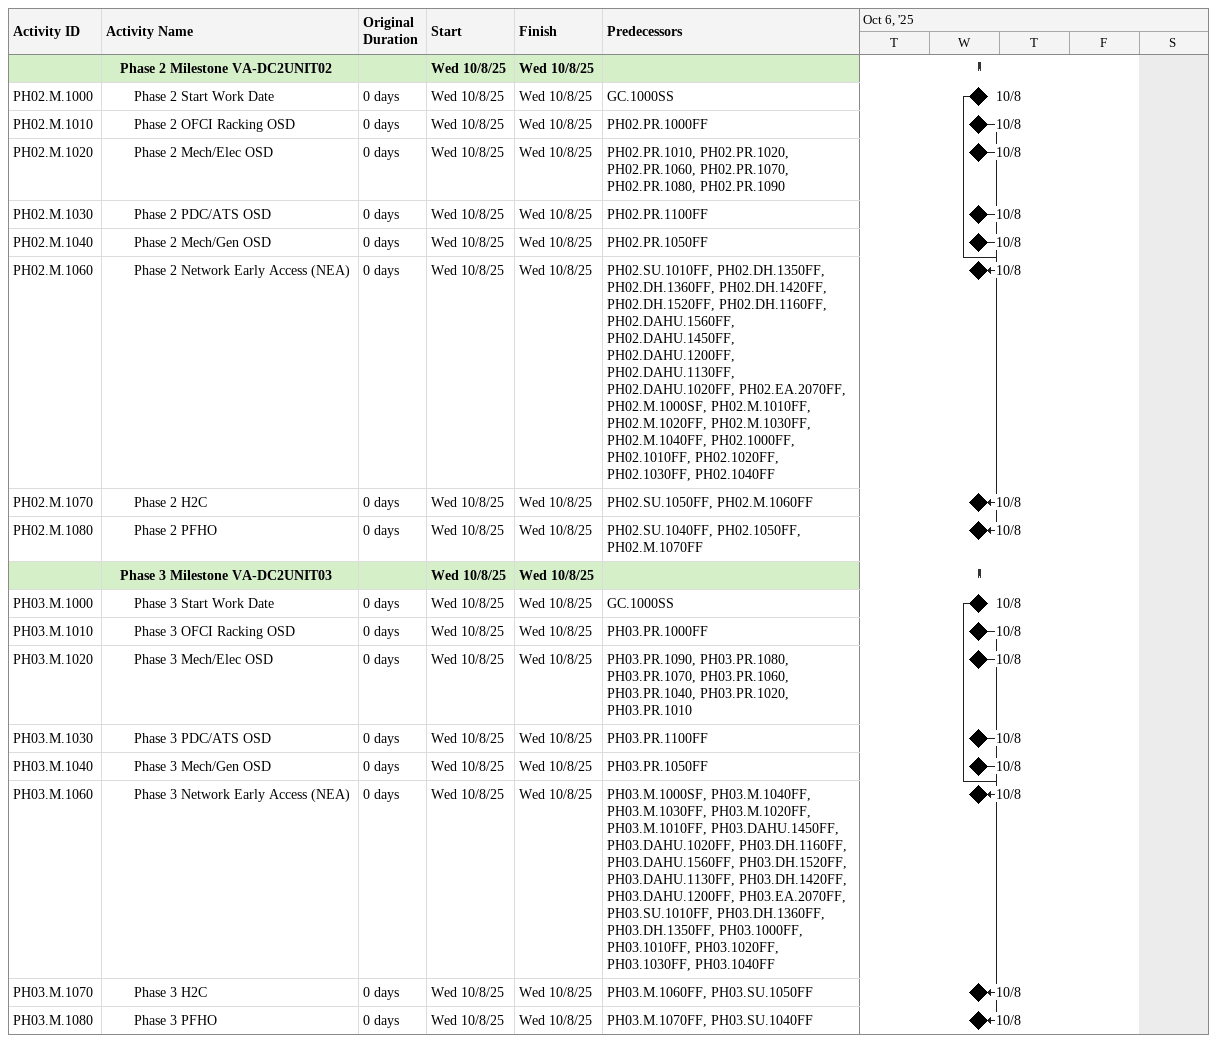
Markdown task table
| ID | Level | Task | Original duration | Start | Finish | Predecessors |
|---|---|---|---|---|---|---|
|  | 2 | **Phase 2 Milestone VA-DC2UNIT02** |  | 2025-10-08 | 2025-10-08 |  |
| PH02.M.1000 | 3 | Phase 2 Start Work Date | 0d | 2025-10-08 | 2025-10-08 | GC.1000SS |
| PH02.M.1010 | 3 | Phase 2 OFCI Racking OSD | 0d | 2025-10-08 | 2025-10-08 | PH02.PR.1000FF |
| PH02.M.1020 | 3 | Phase 2 Mech/Elec OSD | 0d | 2025-10-08 | 2025-10-08 | PH02.PR.1010, PH02.PR.1020, PH02.PR.1060, PH02.PR.1070, PH02.PR.1080, PH02.PR.1090 |
| PH02.M.1030 | 3 | Phase 2 PDC/ATS OSD | 0d | 2025-10-08 | 2025-10-08 | PH02.PR.1100FF |
| PH02.M.1040 | 3 | Phase 2 Mech/Gen OSD | 0d | 2025-10-08 | 2025-10-08 | PH02.PR.1050FF |
| PH02.M.1060 | 3 | Phase 2 Network Early Access (NEA) | 0d | 2025-10-08 | 2025-10-08 | PH02.SU.1010FF, PH02.DH.1350FF, PH02.DH.1360FF, PH02.DH.1420FF, PH02.DH.1520FF, PH02.DH.1160FF, PH02.DAHU.1560FF, PH02.DAHU.1450FF, PH02.DAHU.1200FF, PH02.DAHU.1130FF, PH02.DAHU.1020FF, PH02.EA.2070FF, PH02.M.1000SF, PH02.M.1010FF, PH02.M.1020FF, PH02.M.1030FF, PH02.M.1040FF, PH02.1000FF, PH02.1010FF, PH02.1020FF, PH02.1030FF, PH02.1040FF |
| PH02.M.1070 | 3 | Phase 2 H2C | 0d | 2025-10-08 | 2025-10-08 | PH02.SU.1050FF, PH02.M.1060FF |
| PH02.M.1080 | 3 | Phase 2 PFHO | 0d | 2025-10-08 | 2025-10-08 | PH02.SU.1040FF, PH02.1050FF, PH02.M.1070FF |
|  | 2 | **Phase 3 Milestone VA-DC2UNIT03** |  | 2025-10-08 | 2025-10-08 |  |
| PH03.M.1000 | 3 | Phase 3 Start Work Date | 0d | 2025-10-08 | 2025-10-08 | GC.1000SS |
| PH03.M.1010 | 3 | Phase 3 OFCI Racking OSD | 0d | 2025-10-08 | 2025-10-08 | PH03.PR.1000FF |
| PH03.M.1020 | 3 | Phase 3 Mech/Elec OSD | 0d | 2025-10-08 | 2025-10-08 | PH03.PR.1090, PH03.PR.1080, PH03.PR.1070, PH03.PR.1060, PH03.PR.1040, PH03.PR.1020, PH03.PR.1010 |
| PH03.M.1030 | 3 | Phase 3 PDC/ATS OSD | 0d | 2025-10-08 | 2025-10-08 | PH03.PR.1100FF |
| PH03.M.1040 | 3 | Phase 3 Mech/Gen OSD | 0d | 2025-10-08 | 2025-10-08 | PH03.PR.1050FF |
| PH03.M.1060 | 3 | Phase 3 Network Early Access (NEA) | 0d | 2025-10-08 | 2025-10-08 | PH03.M.1000SF, PH03.M.1040FF, PH03.M.1030FF, PH03.M.1020FF, PH03.M.1010FF, PH03.DAHU.1450FF, PH03.DAHU.1020FF, PH03.DH.1160FF, PH03.DAHU.1560FF, PH03.DH.1520FF, PH03.DAHU.1130FF, PH03.DH.1420FF, PH03.DAHU.1200FF, PH03.EA.2070FF, PH03.SU.1010FF, PH03.DH.1360FF, PH03.DH.1350FF, PH03.1000FF, PH03.1010FF, PH03.1020FF, PH03.1030FF, PH03.1040FF |
| PH03.M.1070 | 3 | Phase 3 H2C | 0d | 2025-10-08 | 2025-10-08 | PH03.M.1060FF, PH03.SU.1050FF |
| PH03.M.1080 | 3 | Phase 3 PFHO | 0d | 2025-10-08 | 2025-10-08 | PH03.M.1070FF, PH03.SU.1040FF |
